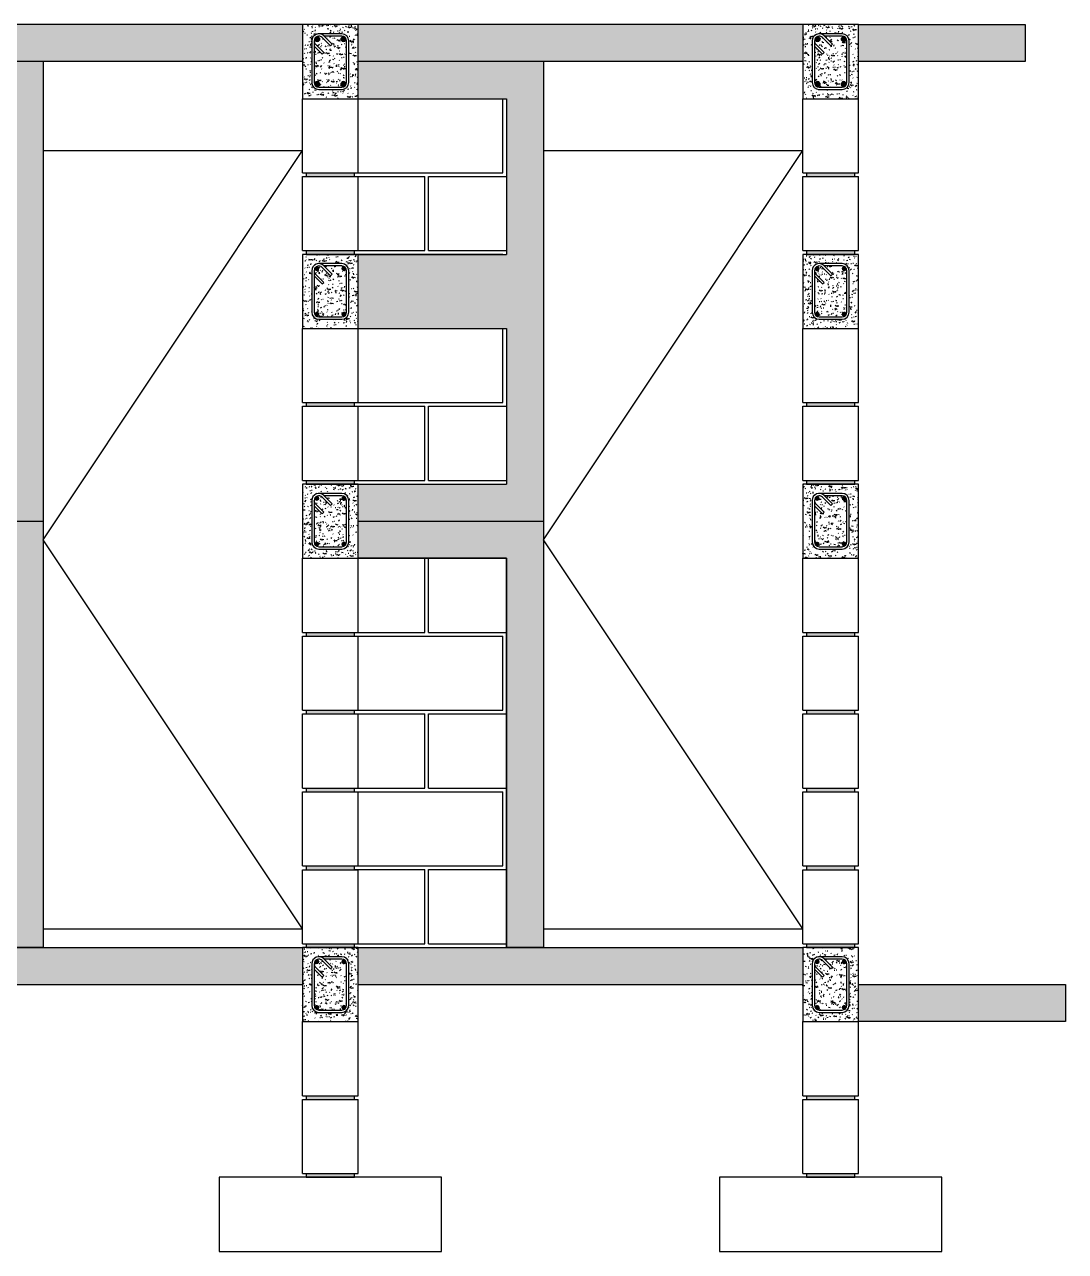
# Model space of a CAD drawing. Header units: metres. Extents: x 258817 to 259192, y 1878716 to 1878911.
# Drawn here: x 259172.204 to 259175.012, y 1878734.465 to 1878737.775 of the extents above; entities that cross this region are included whole.
import ezdxf

# ---------------------------------------------------------------- set-up
doc = ezdxf.new("R2010")
doc.units = ezdxf.units.M
doc.header["$MEASUREMENT"] = 0
doc.linetypes.add('DASHED2', pattern=[0.375, 0.25, -0.125])
doc.layers.add('0.05', color=9, linetype='Continuous')
doc.layers.add('Vistas', color=7, linetype='Continuous')

# ---------------------------------------------------------------- blocks, each defined once
blk = doc.blocks.new('Bloque')
h = blk.add_hatch(color=256)
h.dxf.hatch_style = 1
h.paths.add_polyline_path([(-0.06500000000000128, 0.009999999999999787), (-0.06500000000000127, 8.673617379884035e-19), (0.06499999999999773, 0), (0.06499999999999773, 0.009999999999999787)])
for p, q in [((-0.07500000000000284, 0.009999999999999787), (-0.07500000000000284, 0.21)), ((-0.07500000000000284, 0.21), (0.07499999999999574, 0.21)), ((0.07499999999999929, 0.009999999999999787), (0.07499999999999574, 0.21)), ((-0.07500000000000284, 0.009999999999999787), (-0.06500000000000128, 0.009999999999999787)), ((-0.06500000000000128, 0.009999999999999787), (-0.06500000000000128, 0)), ((-0.06500000000000128, 0.009999999999999787), (0.06499999999999773, 0.009999999999999787)), ((-0.06500000000000128, 0), (0.06499999999999773, 0)), ((0.06499999999999773, 0), (0.06499999999999773, 0.009999999999999787)), ((0.06499999999999773, 0.009999999999999787), (0.07499999999999929, 0.009999999999999787))]:
    blk.add_line(p, q)
blk = doc.blocks.new('Solera Intermedia')
at = {"layer": 'Vistas'}
h = blk.add_hatch(dxfattribs=at)
h.set_pattern_fill('FP_1', color=256, scale=0.001, style=0, pattern_type=2)
h.set_pattern_definition([(49.99999999999999, (-27.03235714041512, 14.39042432792485), (0.03643649882390161, -0.003187713201625367), [0.00381, -0.04191]), (355, (-27.03235714041512, 14.39042432792485), (-0.007048450637260457, 0.03821172008185581), [0.003048, -0.033528]), (100.451, (-27.02932114040595, 14.39015832799487), (0.02938857289101913, 0.03502294419989923), [0.003238, -0.035618]), (46.184, (-27.03235714041512, 14.40058432798833), (0.05421605576489392, -0.008408366208599218), [0.005715, -0.062865]), (96.63599999999998, (-27.02783914041356, 14.39988332777284), (0.04748050142084204, 0.04948544265564791), [0.004856999999999998, -0.05342699999999998]), (351.184, (-27.03235714041512, 14.40058432798833), (0.04748105749519273, 0.04948459764551189), [0.004572000000000001, -0.050292]), (21, (-27.02727714041248, 14.39804432797246), (0.03032264590381153, -0.02045280194477181), [0.00381, -0.04191]), (326, (-27.02727714041248, 14.39804432797246), (0.01236069566969662, 0.0368378801040606), [0.003048, -0.033528]), (71.45100000000001, (-27.02475014040829, 14.39634032780305), (0.04268328529264974, 0.01638389433639848), [0.003238, -0.035618]), (37.50000000000001, (-27.03235714041512, 14.39042432792485), (0.0006180667407672544, 0.01691081956925676), [0.001676, -0.031445, 0.001676, -0.03236, -0.033655]), (37.50000000000001, (-27.03235714041512, 14.39042432792485), (0.0006180667407672544, 0.01691081956925676), [-0.06715800000000001, 0.001676, -0.031979]), (7.499999999999999, (-27.03235714041512, 14.39042432792485), (0.01336413812266817, 0.02003577892766457), [0.001676, -0.017729, 0.001676, -0.03068300000000001, -0.012827]), (7.499999999999999, (-27.03235714041512, 14.39042432792485), (0.01336413812266817, 0.02003577892766457), [-0.051765, 0.001676, -0.011151]), (327.5, (-27.04368614041596, 14.39042432792485), (0.02711815875975743, -0.001146058672403351), [0.001676, -0.011024, 0.001676, -0.037948, -0.05257800000000001]), (327.5, (-27.04368614041596, 14.39042432792485), (0.02711815875975743, -0.001146058672403351), [-0.052324, 0.001676, -0.050902]), (317.5, (-27.04876614041859, 14.39042432792485), (0.0296257896324425, 0.005085069680374332), [0.001676, -0.014834, 0.001676, -0.024638, -0.037338]), (317.5, (-27.04876614041859, 14.39042432792485), (0.0296257896324425, 0.005085069680374332), [-0.042824, 0.001676, -0.035662])])
h.paths.add_polyline_path([(-0.07500000001164153, 0), (0.07500000001164153, 0), (0.07500000001164153, 0.1999999999534339), (-0.07500000001164153, 0.1999999999534339), (-0.07500000001164153, 0.03911949717439711)])
h.paths.add_polyline_path([(-0.02196974388789386, 0.02499999990686774), (-0.0309500000148546, 0.02499999990686774), (-0.03588050280814059, 0.0256491128820926), (-0.04047500001615845, 0.02755221608094871), (-0.04442038419074379, 0.03057961585000157), (-0.04744778393069282, 0.03452500002458692), (-0.04935088698402978, 0.03911949717439711), (-0.04999999998835847, 0.04404999990947545), (-0.04999999998835847, 0.1559500000439584), (-0.04935088698402978, 0.1608805027790368), (-0.04744778393069282, 0.165474999928847), (-0.04442038419074379, 0.1694203841034323), (-0.04047500001615845, 0.1724477838724852), (-0.03588050280814059, 0.1743508868385106), (-0.0309500000148546, 0.1750000000465661), (0.03094999998575076, 0.1750000000465661), (0.03588050280814059, 0.1743508868385106), (0.04047499998705462, 0.1724477838724852), (0.04442038419074379, 0.1694203841034323), (0.04744778393069282, 0.165474999928847), (0.04935088698402978, 0.1608805027790368), (0.04999999998835847, 0.1559500000439584), (0.04999999998835847, 0.04404999990947545), (0.04935088698402978, 0.03911949717439711), (0.04744778393069282, 0.03452500002458692), (0.04442038419074379, 0.03057961585000157), (0.04047499998705462, 0.02755221608094871), (0.03588050280814059, 0.0256491128820926), (0.03094999998575076, 0.02499999990686774), (0.004971024492988363, 0.02499999990686774)])
h.paths.add_polyline_path([(-0.01747961580986157, 0.03135000006295741), (0.03094999998575076, 0.03135000006295741), (0.03423700187704526, 0.03178274189122021), (0.03729999999632128, 0.03305147727951407), (0.0399302561127115, 0.0350697438698262), (0.04194852261571214, 0.03769999998621643), (0.043217258004006, 0.0407629981637001), (0.04365000000689179, 0.04404999990947545), (0.04365000000689179, 0.1559500000439584), (0.043217258004006, 0.1592370017897338), (0.04194852261571214, 0.1622999999672174), (0.0399302561127115, 0.1649302560836077), (0.03729999999632128, 0.1669485226739198), (0.03423700187704526, 0.1682172580622137), (0.03094999998575076, 0.1686499998904765), (-0.01670923162600957, 0.1686499998904765), (0.004971024492988363, 0.1469697437714785), (0.0004808964149560779, 0.1424796157516539), (-0.02196974388789386, 0.1649302560836077), (-0.02460000000428408, 0.1669485226739198), (-0.0276629981235601, 0.1682172580622137), (-0.0309500000148546, 0.1686499998904765), (-0.03423700187704526, 0.1682172580622137), (-0.03729999999632128, 0.1669485226739198), (-0.0399302561127115, 0.1649302560836077), (-0.04194852261571214, 0.1622999999672174), (-0.043217258004006, 0.1592370017897338), (-0.04365000000689179, 0.1559500000439584), (-0.043217258004006, 0.1526629980653524), (-0.04194852261571214, 0.1495999998878688), (-0.0399302561127115, 0.1469697437714785), (-0.01747961580986157, 0.1245191034395248), (-0.02196974388789386, 0.1200289754197001), (-0.04365000000689179, 0.1417092315386981), (-0.04365000000689179, 0.04404999990947545), (-0.043217258004006, 0.0407629981637001), (-0.04194852261571214, 0.03769999998621643), (-0.0399302561127115, 0.0350697438698262), (-0.03729999999632128, 0.03305147727951407), (-0.03423700187704526, 0.03178274189122021), (-0.0309500000148546, 0.03135000006295741), (-0.02196974388789386, 0.03135000006295741)])
h = blk.add_hatch(color=256, dxfattribs=at)
edge = h.paths.add_edge_path()
edge.add_arc((-0.03656266006873921, 0.1615626600105315), 0.004762499999998909, 0, 360)
for points in [[(-0.03656266006873921, 0.156800159951672), (-0.03398785818717442, 0.1575561901554465), (-0.03223053770489059, 0.1595842461101711), (-0.03184863546630368, 0.1622404344379902), (-0.03296340274391696, 0.164681434398517), (-0.03522090878686868, 0.1661322452127934), (-0.03790441137971357, 0.1661322452127934), (-0.04016191742266528, 0.164681434398517), (-0.04127668470027857, 0.1622404344379902), (-0.04089478246169165, 0.1595842461101711), (-0.03913746197940782, 0.1575561901554465)], [(0.03724043449619785, 0.1568486355245113), (0.03968143431120552, 0.1579634028021246), (0.0411322453583125, 0.1602209086995572), (0.0411322453583125, 0.1629044113215059), (0.03968143431120552, 0.1651619174517691), (0.03724043449619785, 0.1662766847293824), (0.03458424608106725, 0.165894782403484), (0.0325561901263427, 0.1641374619212002), (0.03180016006808728, 0.1615626600105315), (0.0325561901263427, 0.1589878580998629), (0.03458424608106725, 0.1572305376175791)], [(-0.03656266006873921, 0.03367483988404274), (-0.03398785818717442, 0.03443086985498667), (-0.03223053770489059, 0.03645892580971122), (-0.03184863546630368, 0.03911511437036097), (-0.03296340274391696, 0.04155611409805715), (-0.03522090878686868, 0.04300692514516413), (-0.03790441137971357, 0.04300692514516413), (-0.04016191742266528, 0.04155611409805715), (-0.04127668470027857, 0.03911511437036097), (-0.04089478246169165, 0.03645892580971122), (-0.03913746197940782, 0.03443086985498667)], [(0.03588488567038439, 0.03372331522405148), (0.03854107408551499, 0.03410521754994988), (0.04056913001113571, 0.03586253803223372), (0.04132516006939113, 0.03843733994290233), (0.04056913001113571, 0.04101214185357094), (0.03854107408551499, 0.04276946233585477), (0.03588488567038439, 0.04315136442892253), (0.03344388582627289, 0.04203659715130925), (0.03199307477916591, 0.03977909125387669), (0.03199307477916591, 0.03709558863192797), (0.03344388582627289, 0.03483808250166476)]]:
    blk.add_hatch(color=256, dxfattribs=at).paths.add_polyline_path(points)
h = blk.add_hatch(color=256, dxfattribs=at)
edge = h.paths.add_edge_path()
edge.add_arc((0.03656266006873921, 0.1615626600105315), 0.004762500000000728, 0, 360)
h = blk.add_hatch(color=256, dxfattribs=at)
edge = h.paths.add_edge_path()
edge.add_arc((-0.03656266006873921, 0.03843733994290233), 0.004762499999998909, 0, 360)
h = blk.add_hatch(color=256, dxfattribs=at)
edge = h.paths.add_edge_path()
edge.add_arc((0.03656266006873921, 0.03843733994290233), 0.004762499999998909, 0, 360)
for p, q in [((0.07500000001164153, 0.1999999999534339), (-0.07500000001164153, 0.1999999999534339)), ((-0.07500000001164153, 0.1999999999534339), (-0.07500000001164153, 0)), ((0.07500000001164153, 0), (0.07500000001164153, 0.1999999999534339)), ((-0.03790441137971357, 0.1661322452127934), (-0.04016191742266528, 0.164681434398517)), ((-0.03522090878686868, 0.1661322452127934), (-0.03790441137971357, 0.1661322452127934)), ((-0.03296340274391696, 0.164681434398517), (-0.03522090878686868, 0.1661322452127934)), ((0.03094999998575076, 0.1750000000465661), (-0.0309500000148546, 0.1750000000465661)), ((0.004971024492988363, 0.1469697437714785), (-0.01747961580986157, 0.1694203841034323)), ((0.03094999998575076, 0.1686499998904765), (-0.01670923162600957, 0.1686499998904765)), ((0.03458424608106725, 0.165894782403484), (0.0325561901263427, 0.1641374619212002)), ((0.03724043449619785, 0.1662766847293824), (0.03458424608106725, 0.165894782403484)), ((0.03968143431120552, 0.1651619174517691), (0.03724043449619785, 0.1662766847293824)), ((-0.04999999998835847, 0.1559500000439584), (-0.04999999998835847, 0.04404999990947545)), ((-0.04365000000689179, 0.1559500000439584), (-0.04365000000689179, 0.04404999990947545)), ((-0.04365000000689179, 0.1417092315386981), (-0.02196974388789386, 0.1200289754197001)), ((-0.04016191742266528, 0.164681434398517), (-0.04127668470027857, 0.1622404344379902)), ((-0.04127668470027857, 0.1622404344379902), (-0.04089478246169165, 0.1595842461101711)), ((-0.04089478246169165, 0.1595842461101711), (-0.03913746197940782, 0.1575561901554465)), ((-0.0399302561127115, 0.1469697437714785), (-0.01747961580986157, 0.1245191034395248)), ((-0.03913746197940782, 0.1575561901554465), (-0.03656266006873921, 0.156800159951672)), ((-0.03656266006873921, 0.156800159951672), (-0.03398785818717442, 0.1575561901554465)), ((-0.03398785818717442, 0.1575561901554465), (-0.03223053770489059, 0.1595842461101711)), ((-0.03184863546630368, 0.1622404344379902), (-0.03296340274391696, 0.164681434398517)), ((-0.03223053770489059, 0.1595842461101711), (-0.03184863546630368, 0.1622404344379902)), ((0.0004808964149560779, 0.1424796157516539), (-0.02196974388789386, 0.1649302560836077)), ((0.004971024492988363, 0.1469697437714785), (0.0004808964149560779, 0.1424796157516539)), ((0.0325561901263427, 0.1641374619212002), (0.03180016006808728, 0.1615626600105315)), ((0.03180016006808728, 0.1615626600105315), (0.0325561901263427, 0.1589878580998629)), ((0.0325561901263427, 0.1589878580998629), (0.03458424608106725, 0.1572305376175791)), ((0.03458424608106725, 0.1572305376175791), (0.03724043449619785, 0.1568486355245113)), ((0.03724043449619785, 0.1568486355245113), (0.03968143431120552, 0.1579634028021246)), ((0.0411322453583125, 0.1629044113215059), (0.03968143431120552, 0.1651619174517691)), ((0.03968143431120552, 0.1579634028021246), (0.0411322453583125, 0.1602209086995572)), ((0.0411322453583125, 0.1602209086995572), (0.0411322453583125, 0.1629044113215059)), ((0.04365000000689179, 0.04404999990947545), (0.04365000000689179, 0.1559500000439584)), ((0.04999999998835847, 0.04404999990947545), (0.04999999998835847, 0.1559500000439584)), ((-0.02196974388789386, 0.1200289754197001), (-0.01747961580986157, 0.1245191034395248)), ((-0.04016191742266528, 0.04155611409805715), (-0.04127668470027857, 0.03911511437036097)), ((-0.04127668470027857, 0.03911511437036097), (-0.04089478246169165, 0.03645892580971122)), ((-0.04089478246169165, 0.03645892580971122), (-0.03913746197940782, 0.03443086985498667)), ((-0.03790441137971357, 0.04300692514516413), (-0.04016191742266528, 0.04155611409805715)), ((-0.03913746197940782, 0.03443086985498667), (-0.03656266006873921, 0.03367483988404274)), ((-0.03522090878686868, 0.04300692514516413), (-0.03790441137971357, 0.04300692514516413)), ((-0.03656266006873921, 0.03367483988404274), (-0.03398785818717442, 0.03443086985498667)), ((-0.03296340274391696, 0.04155611409805715), (-0.03522090878686868, 0.04300692514516413)), ((-0.03398785818717442, 0.03443086985498667), (-0.03223053770489059, 0.03645892580971122)), ((-0.03184863546630368, 0.03911511437036097), (-0.03296340274391696, 0.04155611409805715)), ((-0.03223053770489059, 0.03645892580971122), (-0.03184863546630368, 0.03911511437036097)), ((0.03344388582627289, 0.04203659715130925), (0.03199307477916591, 0.03977909125387669)), ((0.03199307477916591, 0.03977909125387669), (0.03199307477916591, 0.03709558863192797)), ((0.03199307477916591, 0.03709558863192797), (0.03344388582627289, 0.03483808250166476)), ((0.03588488567038439, 0.04315136442892253), (0.03344388582627289, 0.04203659715130925)), ((0.03344388582627289, 0.03483808250166476), (0.03588488567038439, 0.03372331522405148)), ((0.03854107408551499, 0.04276946233585477), (0.03588488567038439, 0.04315136442892253)), ((0.03588488567038439, 0.03372331522405148), (0.03854107408551499, 0.03410521754994988)), ((0.04056913001113571, 0.04101214185357094), (0.03854107408551499, 0.04276946233585477)), ((0.03854107408551499, 0.03410521754994988), (0.04056913001113571, 0.03586253803223372)), ((0.04132516006939113, 0.03843733994290233), (0.04056913001113571, 0.04101214185357094)), ((0.04056913001113571, 0.03586253803223372), (0.04132516006939113, 0.03843733994290233)), ((-0.07500000001164153, 0), (0.07500000001164153, 0)), ((-0.0309500000148546, 0.03135000006295741), (0.03094999998575076, 0.03135000006295741)), ((-0.0309500000148546, 0.02499999990686774), (0.03094999998575076, 0.02499999990686774))]:
    blk.add_line(p, q, dxfattribs=at)
for centre, radius in [((-0.03656266006873921, 0.1615626600105315), 0.004762499999998909), ((0.03656266006873921, 0.1615626600105315), 0.004762500000000728), ((-0.03656266006873921, 0.03843733994290233), 0.004762499999998909), ((0.03656266006873921, 0.03843733994290233), 0.004762499999998909)]:
    blk.add_circle(centre, radius, dxfattribs=at)
for centre, radius, start, end in [((-0.0309500000148546, 0.1559500000439584), 0.01904999999999974, 44.99999528352232, 180), ((-0.0309500000148546, 0.1559500000439584), 0.01269999999999854, 44.99999528352232, 180), ((0.03094999998575076, 0.1559500000439584), 0.01904999999999927, 0, 90), ((0.03094999998575076, 0.1559500000439584), 0.01270000000000437, 0, 90), ((-0.0309500000148546, 0.1559500000439584), 0.01270000000000073, 180, 224.9999952835223), ((-0.0309500000148546, 0.04404999990947545), 0.01905000000000109, 180, 270), ((-0.0309500000148546, 0.04404999990947545), 0.012699999999998, 180, 270), ((0.03094999998575076, 0.04404999990947545), 0.01269999999999618, 270, 0), ((0.03094999998575076, 0.04404999990947545), 0.01904999999999927, 270, 0)]:
    blk.add_arc(centre, radius, start, end, dxfattribs=at)
blk = doc.blocks.new('Solera corona')
at = {"layer": 'Vistas'}
h = blk.add_hatch(dxfattribs=at)
h.set_pattern_fill('FP_1', color=256, scale=0.001, style=0, pattern_type=2)
h.set_pattern_definition([(49.99999999999999, (-27.49235714042152, 14.39042432792485), (0.03643649882390161, -0.003187713201625367), [0.00381, -0.04191]), (355, (-27.49235714042152, 14.39042432792485), (-0.007048450637260457, 0.03821172008185581), [0.003048, -0.033528]), (100.451, (-27.48932114041236, 14.39015832799487), (0.02938857289101913, 0.03502294419989923), [0.003238, -0.035618]), (46.184, (-27.49235714042152, 14.40058432798833), (0.05421605576489392, -0.008408366208599218), [0.005715, -0.062865]), (96.63599999999998, (-27.48783914041996, 14.39988332777284), (0.04748050142084204, 0.04948544265564791), [0.004856999999999996, -0.05342699999999997]), (351.184, (-27.49235714042152, 14.40058432798833), (0.04748105749519273, 0.04948459764551189), [0.004572000000000001, -0.050292]), (21, (-27.48727714041888, 14.39804432797246), (0.03032264590381153, -0.02045280194477181), [0.00381, -0.04191]), (326, (-27.48727714041888, 14.39804432797246), (0.01236069566969662, 0.0368378801040606), [0.003048, -0.033528]), (71.45100000000001, (-27.48475014041469, 14.39634032780305), (0.04268328529264974, 0.01638389433639848), [0.003238, -0.035618]), (37.50000000000001, (-27.49235714042152, 14.39042432792485), (0.0006180667407672544, 0.01691081956925676), [0.001676, -0.031445, 0.001676, -0.03236, -0.033655]), (37.50000000000001, (-27.49235714042152, 14.39042432792485), (0.0006180667407672544, 0.01691081956925676), [-0.06715800000000001, 0.001676, -0.031979]), (7.499999999999999, (-27.49235714042152, 14.39042432792485), (0.01336413812266817, 0.02003577892766457), [0.001676, -0.017729, 0.001676, -0.03068300000000001, -0.012827]), (7.499999999999999, (-27.49235714042152, 14.39042432792485), (0.01336413812266817, 0.02003577892766457), [-0.051765, 0.001676, -0.011151]), (327.5, (-27.50368614042236, 14.39042432792485), (0.02711815875975743, -0.001146058672403351), [0.001676, -0.011024, 0.001676, -0.037948, -0.05257800000000001]), (327.5, (-27.50368614042236, 14.39042432792485), (0.02711815875975743, -0.001146058672403351), [-0.052324, 0.001676, -0.050902]), (317.5, (-27.508766140425, 14.39042432792485), (0.0296257896324425, 0.005085069680374332), [0.001676, -0.014834, 0.001676, -0.024638, -0.037338]), (317.5, (-27.508766140425, 14.39042432792485), (0.0296257896324425, 0.005085069680374332), [-0.042824, 0.001676, -0.035662])])
h.paths.add_polyline_path([(-0.07499999999708962, 0), (0.07499999999708962, 0), (0.07499999999708962, 0.1999999999534339), (-0.07499999999708962, 0.1999999999534339), (-0.07499999999708962, 0.03911949717439711)])
h.paths.add_polyline_path([(0.03095000000030268, 0.02499999990686774), (-0.03095000000030268, 0.02499999990686774), (-0.03588050282269251, 0.0256491128820926), (-0.04047500000160653, 0.02755221608094871), (-0.04442038417619187, 0.03057961585000157), (-0.04744778394524474, 0.03452500002458692), (-0.0493508869985817, 0.03911949717439711), (-0.05000000000291038, 0.04404999990947545), (-0.05000000000291038, 0.1559500000439584), (-0.0493508869985817, 0.1608805027790368), (-0.04744778394524474, 0.165474999928847), (-0.04442038417619187, 0.1694203841034323), (-0.04047500000160653, 0.1724477838724852), (-0.03588050282269251, 0.1743508868385106), (-0.03095000000030268, 0.1750000000465661), (0.03095000000030268, 0.1750000000465661), (0.03588050279358868, 0.1743508868385106), (0.04047500000160653, 0.1724477838724852), (0.04442038417619187, 0.1694203841034323), (0.04744778394524474, 0.165474999928847), (0.04935088696947787, 0.1608805027790368), (0.05000000000291038, 0.1559500000439584), (0.05000000000291038, 0.04404999990947545), (0.04935088696947787, 0.03911949717439711), (0.04744778394524474, 0.03452500002458692), (0.04442038417619187, 0.03057961585000157), (0.04047500000160653, 0.02755221608094871), (0.03588050279358868, 0.0256491128820926), (0.03423700186249334, 0.02543274196796119)])
h.paths.add_polyline_path([(0.009572017312166281, 0.03135000006295741), (0.03095000000030268, 0.03135000006295741), (0.03423700186249334, 0.03178274189122021), (0.03729999998176936, 0.03305147727951407), (0.03993025609815959, 0.0350697438698262), (0.04194852263026405, 0.03769999998621643), (0.04321725798945408, 0.0407629981637001), (0.04364999999233987, 0.04404999990947545), (0.04364999999233987, 0.1559500000439584), (0.04321725798945408, 0.1592370017897338), (0.04194852263026405, 0.1622999999672174), (0.03993025609815959, 0.1649302560836077), (0.03729999998176936, 0.1669485226739198), (0.03423700186249334, 0.1682172580622137), (0.03095000000030268, 0.1686499998904765), (-0.01670923164056148, 0.1686499998904765), (0.004971024478436448, 0.1469697437714785), (0.0004808964295079932, 0.1424796157516539), (-0.02196974387334194, 0.1649302560836077), (-0.024600000018836, 0.1669485226739198), (-0.02766299813811202, 0.1682172580622137), (-0.03095000000030268, 0.1686499998904765), (-0.03423700189159717, 0.1682172580622137), (-0.03730000001087319, 0.1669485226739198), (-0.03993025612726342, 0.1649302560836077), (-0.04194852263026405, 0.1622999999672174), (-0.04321725798945408, 0.1592370017897338), (-0.0436500000214437, 0.1559500000439584), (-0.04321725798945408, 0.1526629980653524), (-0.04194852263026405, 0.1495999998878688), (-0.03993025612726342, 0.1469697437714785), (-0.01747961582441349, 0.1245191034395248), (-0.02196974387334194, 0.1200289754197001), (-0.0436500000214437, 0.1417092315386981), (-0.0436500000214437, 0.04404999990947545), (-0.04321725798945408, 0.0407629981637001), (-0.04194852263026405, 0.03769999998621643), (-0.03993025612726342, 0.0350697438698262), (-0.03730000001087319, 0.03305147727951407), (-0.03423700189159717, 0.03178274189122021), (-0.03095000000030268, 0.03135000006295741), (0.004971024478436448, 0.03135000006295741)])
h = blk.add_hatch(color=256, dxfattribs=at)
edge = h.paths.add_edge_path()
edge.add_arc((-0.03544012807833496, 0.160440128063783), 0.006350000000000364, 0, 360)
for points in [[(-0.03544012807833496, 0.154090128140524), (-0.03226512805849779, 0.154940866632387), (-0.02994086676335428, 0.1572651281021535), (-0.02909012806776445, 0.160440128063783), (-0.02994086676335428, 0.1636151280254126), (-0.03226512805849779, 0.1659393892623484), (-0.03544012807833496, 0.1667901279870421), (-0.03861512806906831, 0.1659393892623484), (-0.04093938939331565, 0.1636151280254126), (-0.04179012805980165, 0.160440128063783), (-0.04093938939331565, 0.1572651281021535), (-0.03861512806906831, 0.154940866632387)], [(0.03544012804923113, 0.154090128140524), (0.03861512803996447, 0.154940866632387), (0.04093938936421182, 0.1572651281021535), (0.04179012805980165, 0.160440128063783), (0.04093938936421182, 0.1636151280254126), (0.03861512803996447, 0.1659393892623484), (0.03544012804923113, 0.1667901279870421), (0.03226512805849779, 0.1659393892623484), (0.02994086673425045, 0.1636151280254126), (0.02909012803866062, 0.160440128063783), (0.02994086673425045, 0.1572651281021535), (0.03226512805849779, 0.154940866632387)], [(-0.03544012807833496, 0.0332098719663918), (-0.03226512805849779, 0.03406061069108546), (-0.02994086676335428, 0.03638487192802131), (-0.02909012806776445, 0.03955987188965082), (-0.02994086676335428, 0.04273487185128033), (-0.03226512805849779, 0.04505913332104683), (-0.03544012807833496, 0.04590987181290984), (-0.03861512806906831, 0.04505913332104683), (-0.04093938939331565, 0.04273487185128033), (-0.04179012805980165, 0.03955987188965082), (-0.04093938939331565, 0.03638487192802131), (-0.03861512806906831, 0.03406061069108546)], [(0.03544012804923113, 0.0332098719663918), (0.03861512803996447, 0.03406061069108546), (0.04093938936421182, 0.03638487192802131), (0.04179012805980165, 0.03955987188965082), (0.04093938936421182, 0.04273487185128033), (0.03861512803996447, 0.04505913332104683), (0.03544012804923113, 0.04590987181290984), (0.03226512805849779, 0.04505913332104683), (0.02994086673425045, 0.04273487185128033), (0.02909012803866062, 0.03955987188965082), (0.02994086673425045, 0.03638487192802131), (0.03226512805849779, 0.03406061069108546)]]:
    blk.add_hatch(color=256, dxfattribs=at).paths.add_polyline_path(points)
h = blk.add_hatch(color=256, dxfattribs=at)
edge = h.paths.add_edge_path()
edge.add_arc((0.03544012804923113, 0.160440128063783), 0.006350000000000364, 0, 360)
h = blk.add_hatch(color=256, dxfattribs=at)
edge = h.paths.add_edge_path()
edge.add_arc((-0.03544012807833496, 0.03955987188965082), 0.006350000000000364, 0, 360)
h = blk.add_hatch(color=256, dxfattribs=at)
edge = h.paths.add_edge_path()
edge.add_arc((0.03544012804923113, 0.03955987188965082), 0.006350000000000364, 0, 360)
for p, q in [((0.07499999999708962, 0.1999999999534339), (-0.07499999999708962, 0.1999999999534339)), ((-0.07499999999708962, 0.1999999999534339), (-0.07499999999708962, 0)), ((0.07499999999708962, 0), (0.07499999999708962, 0.1999999999534339)), ((-0.03861512806906831, 0.1659393892623484), (-0.04093938939331565, 0.1636151280254126)), ((-0.03544012807833496, 0.1667901279870421), (-0.03861512806906831, 0.1659393892623484)), ((-0.03226512805849779, 0.1659393892623484), (-0.03544012807833496, 0.1667901279870421)), ((-0.02994086676335428, 0.1636151280254126), (-0.03226512805849779, 0.1659393892623484)), ((0.03095000000030268, 0.1750000000465661), (-0.03095000000030268, 0.1750000000465661)), ((0.004971024478436448, 0.1469697437714785), (-0.01747961582441349, 0.1694203841034323)), ((0.03095000000030268, 0.1686499998904765), (-0.01670923164056148, 0.1686499998904765)), ((0.03226512805849779, 0.1659393892623484), (0.02994086673425045, 0.1636151280254126)), ((0.03544012804923113, 0.1667901279870421), (0.03226512805849779, 0.1659393892623484)), ((0.03861512803996447, 0.1659393892623484), (0.03544012804923113, 0.1667901279870421)), ((0.04093938936421182, 0.1636151280254126), (0.03861512803996447, 0.1659393892623484)), ((-0.05000000000291038, 0.1559500000439584), (-0.05000000000291038, 0.04404999990947545)), ((-0.0436500000214437, 0.1559500000439584), (-0.0436500000214437, 0.04404999990947545)), ((-0.0436500000214437, 0.1417092315386981), (-0.02196974387334194, 0.1200289754197001)), ((-0.04093938939331565, 0.1636151280254126), (-0.04179012805980165, 0.160440128063783)), ((-0.04179012805980165, 0.160440128063783), (-0.04093938939331565, 0.1572651281021535)), ((-0.04093938939331565, 0.1572651281021535), (-0.03861512806906831, 0.154940866632387)), ((-0.03993025612726342, 0.1469697437714785), (-0.01747961582441349, 0.1245191034395248)), ((-0.03861512806906831, 0.154940866632387), (-0.03544012807833496, 0.154090128140524)), ((-0.03544012807833496, 0.154090128140524), (-0.03226512805849779, 0.154940866632387)), ((-0.03226512805849779, 0.154940866632387), (-0.02994086676335428, 0.1572651281021535)), ((-0.02909012806776445, 0.160440128063783), (-0.02994086676335428, 0.1636151280254126)), ((-0.02994086676335428, 0.1572651281021535), (-0.02909012806776445, 0.160440128063783)), ((0.0004808964295079932, 0.1424796157516539), (-0.02196974387334194, 0.1649302560836077)), ((0.004971024478436448, 0.1469697437714785), (0.0004808964295079932, 0.1424796157516539)), ((0.02994086673425045, 0.1636151280254126), (0.02909012803866062, 0.160440128063783)), ((0.02909012803866062, 0.160440128063783), (0.02994086673425045, 0.1572651281021535)), ((0.02994086673425045, 0.1572651281021535), (0.03226512805849779, 0.154940866632387)), ((0.03226512805849779, 0.154940866632387), (0.03544012804923113, 0.154090128140524)), ((0.03544012804923113, 0.154090128140524), (0.03861512803996447, 0.154940866632387)), ((0.03861512803996447, 0.154940866632387), (0.04093938936421182, 0.1572651281021535)), ((0.04179012805980165, 0.160440128063783), (0.04093938936421182, 0.1636151280254126)), ((0.04093938936421182, 0.1572651281021535), (0.04179012805980165, 0.160440128063783)), ((0.04364999999233987, 0.04404999990947545), (0.04364999999233987, 0.1559500000439584)), ((0.05000000000291038, 0.04404999990947545), (0.05000000000291038, 0.1559500000439584)), ((-0.02196974387334194, 0.1200289754197001), (-0.01747961582441349, 0.1245191034395248)), ((-0.04093938939331565, 0.04273487185128033), (-0.04179012805980165, 0.03955987188965082)), ((-0.04179012805980165, 0.03955987188965082), (-0.04093938939331565, 0.03638487192802131)), ((-0.03861512806906831, 0.04505913332104683), (-0.04093938939331565, 0.04273487185128033)), ((-0.04093938939331565, 0.03638487192802131), (-0.03861512806906831, 0.03406061069108546)), ((-0.03544012807833496, 0.04590987181290984), (-0.03861512806906831, 0.04505913332104683)), ((-0.03861512806906831, 0.03406061069108546), (-0.03544012807833496, 0.0332098719663918)), ((-0.03226512805849779, 0.04505913332104683), (-0.03544012807833496, 0.04590987181290984)), ((-0.03544012807833496, 0.0332098719663918), (-0.03226512805849779, 0.03406061069108546)), ((-0.02994086676335428, 0.04273487185128033), (-0.03226512805849779, 0.04505913332104683)), ((-0.03226512805849779, 0.03406061069108546), (-0.02994086676335428, 0.03638487192802131)), ((-0.02909012806776445, 0.03955987188965082), (-0.02994086676335428, 0.04273487185128033)), ((-0.02994086676335428, 0.03638487192802131), (-0.02909012806776445, 0.03955987188965082)), ((0.02994086673425045, 0.04273487185128033), (0.02909012803866062, 0.03955987188965082)), ((0.02909012803866062, 0.03955987188965082), (0.02994086673425045, 0.03638487192802131)), ((0.03226512805849779, 0.04505913332104683), (0.02994086673425045, 0.04273487185128033)), ((0.02994086673425045, 0.03638487192802131), (0.03226512805849779, 0.03406061069108546)), ((0.03544012804923113, 0.04590987181290984), (0.03226512805849779, 0.04505913332104683)), ((0.03226512805849779, 0.03406061069108546), (0.03544012804923113, 0.0332098719663918)), ((0.03861512803996447, 0.04505913332104683), (0.03544012804923113, 0.04590987181290984)), ((0.03544012804923113, 0.0332098719663918), (0.03861512803996447, 0.03406061069108546)), ((0.04093938936421182, 0.04273487185128033), (0.03861512803996447, 0.04505913332104683)), ((0.03861512803996447, 0.03406061069108546), (0.04093938936421182, 0.03638487192802131)), ((0.04179012805980165, 0.03955987188965082), (0.04093938936421182, 0.04273487185128033)), ((0.04093938936421182, 0.03638487192802131), (0.04179012805980165, 0.03955987188965082)), ((-0.07499999999708962, 0), (0.07499999999708962, 0)), ((-0.03095000000030268, 0.03135000006295741), (0.03095000000030268, 0.03135000006295741)), ((-0.03095000000030268, 0.02499999990686774), (0.03095000000030268, 0.02499999990686774))]:
    blk.add_line(p, q, dxfattribs=at)
for centre in [(-0.03544012807833496, 0.160440128063783), (0.03544012804923113, 0.160440128063783), (-0.03544012807833496, 0.03955987188965082), (0.03544012804923113, 0.03955987188965082)]:
    blk.add_circle(centre, 0.006350000000000364, dxfattribs=at)
for centre, radius, start, end in [((-0.03095000000030268, 0.1559500000439584), 0.01904999999999974, 44.99999528352232, 180), ((-0.03095000000030268, 0.1559500000439584), 0.01269999999999854, 44.99999528352232, 180), ((0.03095000000030268, 0.1559500000439584), 0.01905000000000109, 0, 90), ((0.03095000000030268, 0.1559500000439584), 0.01270000000000255, 0, 90), ((-0.03095000000030268, 0.1559500000439584), 0.01270000000000073, 180, 224.9999952835223), ((-0.03095000000030268, 0.04404999990947545), 0.01904999999999927, 180, 270), ((-0.03095000000030268, 0.04404999990947545), 0.01269999999999618, 180, 270), ((0.03095000000030268, 0.04404999990947545), 0.01269999999999618, 270, 0), ((0.03095000000030268, 0.04404999990947545), 0.01905000000000109, 270, 0)]:
    blk.add_arc(centre, radius, start, end, dxfattribs=at)

msp = doc.modelspace()

# ---------------------------------------------------------------- hatches: boundary and pattern name
h = msp.add_hatch(color=256)
h.dxf.hatch_style = 1
h.paths.add_polyline_path([(259172.2538931598, 1878736.434626024), (259171.7538931599, 1878736.434626024), (259171.7538931599, 1878736.334626024), (259172.1538931598, 1878736.334626024), (259172.1538931598, 1878735.284626024), (259172.2538931598, 1878735.284626024)])
h.paths.add_polyline_path([(259173.5038931598, 1878736.334626024), (259173.5038931598, 1878735.284626024), (259173.6038931598, 1878735.284626024), (259173.6038931598, 1878736.434626024), (259173.1038931598, 1878736.434626024), (259173.1038931598, 1878736.334626024)])
h.paths.add_polyline_path([(259170.8038931598, 1878736.334626024), (259170.8038931598, 1878735.284626024), (259170.9038931598, 1878735.284626024), (259170.9038931598, 1878736.434626024), (259170.4038931598, 1878736.434626024), (259170.4038931598, 1878736.334626024)])
h.paths.add_polyline_path([(259170.2538931598, 1878735.084626024), (259170.2538931598, 1878735.184626024), (259169.6953701257, 1878735.184626024), (259169.6953701257, 1878735.084626024)])
h.paths.add_polyline_path([(259171.6038931598, 1878735.184626024), (259171.6038931598, 1878735.284626024), (259170.4038931598, 1878735.284626024), (259170.4038931598, 1878735.184626024)])
h.paths.add_polyline_path([(259172.9538931598, 1878735.184626024), (259172.9538931598, 1878735.284626024), (259171.7538931599, 1878735.284626024), (259171.7538931599, 1878735.184626024)])
h.paths.add_polyline_path([(259174.3038931598, 1878735.184626024), (259174.3038931598, 1878735.284626024), (259173.1038931598, 1878735.284626024), (259173.1038931598, 1878735.184626024)])
h.paths.add_polyline_path([(259174.4538931599, 1878735.184626024), (259174.4538931599, 1878735.084626024), (259175.012416194, 1878735.084626024), (259175.012416194, 1878735.184626024)])
at = {"layer": '0.05'}
h = msp.add_hatch(dxfattribs=at)
h.set_pattern_fill('AR-CONC', color=256, scale=0.00103347)
h.set_pattern_definition([(49.99999999999999, (259150.3585086064, 1878744.282288457), (0.1882823898673003, -0.01647256673189017), [0.0196876035, -0.2165636385]), (355, (259150.3585086064, 1878744.282288457), (-0.03642301874006307, 0.1974515178491857), [0.0157500828, -0.1732515145221699]), (100.4514447, (259150.3741987552, 1878744.280915746), (0.1518593706304674, 0.1809789430686963), [0.016731888394536, -0.184050925086762]), (46.18420000000001, (259150.3585086064, 1878744.334788732), (0.2801520563907896, -0.04344948464863553), [0.02953140525, -0.32484545775]), (96.63555760999995, (259150.3818545903, 1878744.33116797), (0.2453500504182068, 0.2557074769880073), [0.0250978428644958, -0.2760766369651153]), (351.1841511700001, (259150.3585086064, 1878744.334788732), (0.2453500504321318, 0.2557074769754105), [0.0236250901678329, -0.2598760891473624]), (21, (259150.3847587444, 1878744.321663663), (0.1566889249449104, -0.1056880143704094), [0.0196876035, -0.2165636385]), (326.0000000000001, (259150.3847587444, 1878744.321663663), (0.06387054223644283, 0.1903527373484333), [0.0157500828, -0.1732509108]), (71.45144499999999, (259150.3978161548, 1878744.312856329), (0.2205594668319748, 0.0846647239605165), [0.016731888394536, -0.184050607811472]), (37.50000000000001, (259150.3585086064, 1878744.282288457), (0.003191978801389125, 0.08738509602423755), [0, -0.17115089976, 0, -0.1758759246, 0, -0.17390716425]), (7.499999999999999, (259150.3585086064, 1878744.282288457), (0.06905611661452568, 0.103533618657282), [0, -0.10027552716, 0, -0.16721337906, 0, -0.06628159845]), (327.5, (259150.2999707986, 1878744.282288457), (0.1401288123871066, -0.005920485054108224), [0, -0.065625345, 0, -0.2047510764, 0, -0.2716889283]), (317.5, (259150.2737206607, 1878744.282288457), (0.1530870650870081, 0.02627751568821869), [0, -0.0853129485, 0, -0.13597571484, 0, -0.1929385143])])
h.paths.add_polyline_path([(259172.1538931598, 1878737.154626023), (259171.7538931599, 1878737.154626023), (259171.7538931599, 1878736.954626024), (259172.1538931598, 1878736.954626024), (259172.1538931598, 1878736.534626024), (259171.7538931599, 1878736.534626024), (259171.7538931599, 1878736.434626024), (259172.2538931598, 1878736.434626024), (259172.2538931598, 1878737.674626024), (259171.7538931599, 1878737.674626024), (259171.7538931599, 1878737.574626023), (259172.1538931598, 1878737.574626023)])
h.paths.add_polyline_path([(259173.5038931598, 1878736.954626024), (259173.5038931598, 1878736.534626024), (259173.1038931598, 1878736.534626024), (259173.1038931598, 1878736.434626024), (259173.6038931598, 1878736.434626024), (259173.6038931598, 1878737.674626024), (259173.1038931598, 1878737.674626024), (259173.1038931598, 1878737.574626023), (259173.5038931598, 1878737.574626023), (259173.5038931598, 1878737.154626023), (259173.1038931598, 1878737.154626023), (259173.1038931598, 1878736.954626024)])
h.paths.add_polyline_path([(259170.8038931598, 1878737.574626023), (259170.8038931598, 1878737.154626023), (259170.4038931598, 1878737.154626023), (259170.4038931598, 1878736.954626024), (259170.8038931598, 1878736.954626024), (259170.8038931598, 1878736.534626024), (259170.4038931598, 1878736.534626024), (259170.4038931598, 1878736.434626024), (259170.9038931598, 1878736.434626024), (259170.9038931598, 1878737.674626024), (259170.4038931598, 1878737.674626024), (259170.4038931598, 1878737.574626023)])
h.paths.add_polyline_path([(259169.8038931598, 1878737.774626023), (259169.8038931598, 1878737.674626024), (259170.2538931599, 1878737.674626024), (259170.2538931599, 1878737.774626023)])
h.paths.add_polyline_path([(259171.6038931598, 1878737.674626024), (259171.6038931598, 1878737.774626023), (259170.4038931598, 1878737.774626023), (259170.4038931598, 1878737.674626024)])
h.paths.add_polyline_path([(259172.9538931598, 1878737.674626024), (259172.9538931598, 1878737.774626023), (259171.7538931599, 1878737.774626023), (259171.7538931599, 1878737.674626024)])
h.paths.add_polyline_path([(259174.3038931598, 1878737.674626024), (259174.3038931598, 1878737.774626023), (259173.1038931598, 1878737.774626023), (259173.1038931598, 1878737.674626024)])
h.paths.add_polyline_path([(259174.4538931599, 1878737.774626023), (259174.4538931599, 1878737.674626024), (259174.9038931598, 1878737.674626024), (259174.9038931598, 1878737.774626023)])
h = msp.add_hatch(dxfattribs=at)
h.set_pattern_fill('AR-B816C', color=256, scale=0.00103347)
h.set_pattern_definition([(0, (259173.5038931598, 1878737.154626023), (0.210001104, 0.210001104), [0.4101584062500001, -0.00984380175]), (0, (259173.2938920558, 1878737.164469825), (0.210001104, 0.210001104), [0.4101584062500001, -0.00984380175]), (90, (259173.5038931598, 1878737.154626023), (-0.210001104, 0.210001104), [-0.21984490575, 0.20015730225]), (90, (259173.4940493581, 1878737.154626023), (-0.210001104, 0.210001104), [-0.21984490575, 0.20015730225])])
h.paths.add_polyline_path([(259173.5038931598, 1878737.574626023), (259173.1038931598, 1878737.574626023), (259173.1038931598, 1878737.374626023), (259173.0938931599, 1878737.374626023), (259173.0938931599, 1878737.364626023), (259173.1038931598, 1878737.364626023), (259173.1038931598, 1878737.164626023), (259173.0938931599, 1878737.164626023), (259173.0938931599, 1878737.154626023), (259173.1038931599, 1878737.154626023), (259173.5038931598, 1878737.154626023)])
h = msp.add_hatch(dxfattribs=at)
h.set_pattern_fill('AR-B816C', color=256, scale=0.00103347)
h.set_pattern_definition([(0, (259173.5038931598, 1878736.534626024), (0.210001104, 0.210001104), [0.4101584062500001, -0.00984380175]), (0, (259173.2938920558, 1878736.544469825), (0.210001104, 0.210001104), [0.4101584062500001, -0.00984380175]), (90, (259173.5038931598, 1878736.534626024), (-0.210001104, 0.210001104), [-0.21984490575, 0.20015730225]), (90, (259173.4940493581, 1878736.534626024), (-0.210001104, 0.210001104), [-0.21984490575, 0.20015730225])])
h.paths.add_polyline_path([(259173.5038931598, 1878736.954626024), (259173.1038931598, 1878736.954626024), (259173.1038931598, 1878736.754626024), (259173.0938931599, 1878736.754626024), (259173.0938931599, 1878736.744626024), (259173.1038931598, 1878736.744626024), (259173.1038931598, 1878736.544626024), (259173.0938931599, 1878736.544626024), (259173.0938931599, 1878736.534626024), (259173.1038931599, 1878736.534626024), (259173.5038931598, 1878736.534626024)])
h = msp.add_hatch(dxfattribs=at)
h.set_pattern_fill('AR-B816C', color=256, scale=0.00103347)
h.set_pattern_definition([(0, (259173.5038931598, 1878735.284626024), (0.210001104, 0.210001104), [0.4101584062500001, -0.00984380175]), (0, (259173.2938920558, 1878735.294469825), (0.210001104, 0.210001104), [0.4101584062500001, -0.00984380175]), (90, (259173.5038931598, 1878735.284626024), (-0.210001104, 0.210001104), [-0.21984490575, 0.20015730225]), (90, (259173.4940493581, 1878735.284626024), (-0.210001104, 0.210001104), [-0.21984490575, 0.20015730225])])
h.paths.add_polyline_path([(259173.5038931598, 1878736.334626024), (259173.1038931598, 1878736.334626024), (259173.1038931598, 1878736.134626023), (259173.0938931599, 1878736.134626023), (259173.0938931599, 1878736.124626023), (259173.1038931598, 1878736.124626023), (259173.1038931598, 1878735.924626024), (259173.0938931599, 1878735.924626024), (259173.0938931599, 1878735.914626023), (259173.1038931598, 1878735.914626023), (259173.1038931598, 1878735.714626024), (259173.0938931599, 1878735.714626024), (259173.0938931599, 1878735.704626024), (259173.1038931598, 1878735.704626024), (259173.1038931598, 1878735.504626024), (259173.0938931599, 1878735.504626024), (259173.0938931599, 1878735.494626024), (259173.1038931598, 1878735.494626024), (259173.1038931598, 1878735.294626024), (259173.0938931599, 1878735.294626024), (259173.0938931599, 1878735.284626024), (259173.1038931599, 1878735.284626024), (259173.5038931598, 1878735.284626024)])

# ---------------------------------------------------------------- linework, layer by layer
for p, q in [((259172.9538931598, 1878737.774626023), (259171.7538931598, 1878737.774626023)), ((259174.3038931598, 1878737.774626023), (259173.1038931598, 1878737.774626023)), ((259174.4538931598, 1878737.774626023), (259174.9038931598, 1878737.774626023)), ((259174.9038931598, 1878737.774626023), (259174.9038931598, 1878737.674626024)), ((259172.9538931598, 1878737.674626024), (259171.7538931598, 1878737.674626024)), ((259172.2538931598, 1878737.674626024), (259172.2538931598, 1878735.284626024)), ((259174.3038931598, 1878737.674626024), (259173.1038931598, 1878737.674626024)), ((259173.6038931598, 1878737.674626024), (259173.6038931598, 1878735.284626024)), ((259174.9038931598, 1878737.674626024), (259174.4538931598, 1878737.674626024)), ((259173.1038931598, 1878737.574626023), (259173.5038931598, 1878737.574626023)), ((259173.5038931598, 1878737.574626023), (259173.5038931598, 1878737.154626023)), ((259172.2538931598, 1878737.434626024), (259172.9538931598, 1878737.434626024)), ((259173.6038931598, 1878737.434626024), (259174.3038931598, 1878737.434626024)), ((259173.1038931599, 1878737.154626023), (259173.5038931598, 1878737.154626023)), ((259173.1038931598, 1878736.954626024), (259173.5038931598, 1878736.954626024)), ((259173.5038931598, 1878736.954626024), (259173.5038931598, 1878736.534626024)), ((259173.1038931599, 1878736.534626024), (259173.5038931598, 1878736.534626024)), ((259173.1038931598, 1878736.334626024), (259173.5038931598, 1878736.334626024)), ((259173.5038931598, 1878736.334626024), (259173.5038931598, 1878735.284626024)), ((259172.2538931598, 1878735.334626024), (259172.9538931598, 1878735.334626024)), ((259173.6038931598, 1878735.334626024), (259174.3038931598, 1878735.334626024)), ((259171.7538931599, 1878735.284626024), (259172.9538931598, 1878735.284626024)), ((259173.1038931598, 1878735.284626024), (259174.3038931598, 1878735.284626024)), ((259171.7538931599, 1878735.184626024), (259172.9538931598, 1878735.184626024)), ((259173.1038931598, 1878735.184626024), (259174.3038931598, 1878735.184626024)), ((259174.4538931599, 1878735.184626024), (259175.012416194, 1878735.184626024)), ((259175.012416194, 1878735.184626024), (259175.012416194, 1878735.084626024)), ((259175.012416194, 1878735.084626024), (259174.4538931599, 1878735.084626024))]:
    msp.add_line(p, q)
at = {"linetype": 'DASHED2', "ltscale": 10}
for p, q in [((259172.2538931598, 1878736.384626023), (259172.9538931598, 1878737.434626024)), ((259173.6038931598, 1878736.384626023), (259174.3038931598, 1878737.434626024)), ((259172.9538931598, 1878735.334626024), (259172.2538931598, 1878736.384626023)), ((259174.3038931598, 1878735.334626024), (259173.6038931598, 1878736.384626023))]:
    msp.add_line(p, q, dxfattribs=at)
at = {"flags": 128}
for points in [[(259171.7538931599, 1878736.434626024), (259172.2538931598, 1878736.434626024), (259172.2538931598, 1878735.284626024), (259172.1538931598, 1878735.284626024), (259172.1538931598, 1878736.334626024), (259171.7538931598, 1878736.334626024), (259171.7538931599, 1878736.434626024)], [(259173.1038931598, 1878736.434626024), (259173.6038931598, 1878736.434626024), (259173.6038931598, 1878735.284626024), (259173.5038931598, 1878735.284626024), (259173.5038931598, 1878736.334626024), (259173.1038931598, 1878736.334626024), (259173.1038931598, 1878736.434626024)]]:
    msp.add_lwpolyline(points, dxfattribs=at)
for points in [[(259172.7288931598, 1878734.664626024), (259172.7288931598, 1878734.464626024), (259173.3288931598, 1878734.464626024), (259173.3288931598, 1878734.664626024), (259173.0288931598, 1878734.664626024)], [(259174.0788931598, 1878734.664626024), (259174.0788931598, 1878734.464626024), (259174.6788931598, 1878734.464626024), (259174.6788931598, 1878734.664626024), (259174.3788931599, 1878734.664626024)]]:
    msp.add_lwpolyline(points, close=True)

# ---------------------------------------------------------------- block references
for name, p in [('Solera corona', (259173.0288931598, 1878737.574626023)), ('Solera corona', (259174.3788931599, 1878737.574626023)), ('Bloque', (259173.0288931598, 1878737.364626023)), ('Bloque', (259174.3788931599, 1878737.364626023)), ('Bloque', (259173.0288931598, 1878737.154626023)), ('Bloque', (259174.3788931599, 1878737.154626023)), ('Solera Intermedia', (259173.0288931598, 1878736.954626024)), ('Solera Intermedia', (259174.3788931599, 1878736.954626024)), ('Bloque', (259173.0288931598, 1878736.744626024)), ('Bloque', (259174.3788931599, 1878736.744626024)), ('Bloque', (259173.0288931598, 1878736.534626024)), ('Bloque', (259174.3788931599, 1878736.534626024)), ('Solera Intermedia', (259173.0288931598, 1878736.334626024)), ('Solera Intermedia', (259174.3788931599, 1878736.334626024)), ('Bloque', (259173.0288931598, 1878736.124626023)), ('Bloque', (259174.3788931599, 1878736.124626023)), ('Bloque', (259173.0288931598, 1878735.914626023)), ('Bloque', (259174.3788931599, 1878735.914626023)), ('Bloque', (259173.0288931598, 1878735.704626024)), ('Bloque', (259174.3788931599, 1878735.704626024)), ('Bloque', (259173.0288931598, 1878735.494626024)), ('Bloque', (259174.3788931599, 1878735.494626024)), ('Bloque', (259173.0288931598, 1878735.284626024)), ('Bloque', (259174.3788931599, 1878735.284626024)), ('Solera Intermedia', (259173.0288931598, 1878735.084626024)), ('Solera Intermedia', (259174.3788931599, 1878735.084626024)), ('Bloque', (259173.0288931598, 1878734.874626024)), ('Bloque', (259174.3788931599, 1878734.874626024)), ('Bloque', (259173.0288931598, 1878734.664626024)), ('Bloque', (259174.3788931599, 1878734.664626024))]:
    msp.add_blockref(name, p)

doc.saveas('drawing.dxf')
